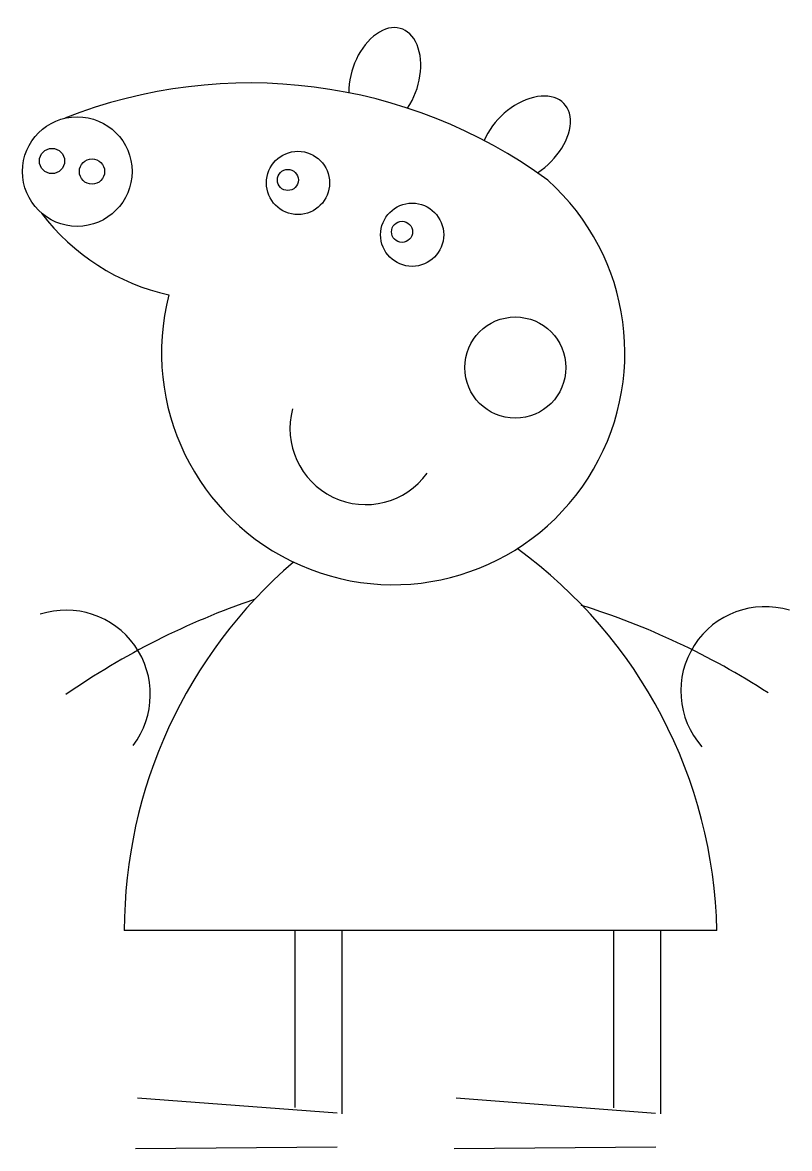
# Model space of a CAD drawing. Header units: inches. Extents: x 98 to 280, y 46 to 313.
import ezdxf

# ---------------------------------------------------------------- set-up
doc = ezdxf.new("R2010")
doc.units = ezdxf.units.IN
doc.header["$MEASUREMENT"] = 0

msp = doc.modelspace()

# ---------------------------------------------------------------- linework, layer by layer
for p, q in [((262.84, 97.5), (122.17, 97.5)), ((162.64, 97.5), (162.68, 55.45)), ((173.81, 97.5), (173.81, 54.02)), ((238.29, 97.5), (238.33, 55.43)), ((249.45, 97.5), (249.45, 54)), ((125.27, 57.77), (172.67, 54.19)), ((200.92, 57.75), (248.31, 54.17)), ((124.82, 45.78), (172.73, 46.19)), ((200.46, 45.76), (248.37, 46.17))]:
    msp.add_line(p, q)
for centre, radius in [((111, 277.5), 13), ((105, 280), 3), ((114.5, 277.5), 3), ((163.4, 274.8), 7.5), ((161, 275.5), 2.5), ((190.5, 262.5), 7.5), ((188.1, 263.2), 2.5), ((215, 231), 12)]:
    msp.add_circle(centre, radius)
for centre, radius, start, end in [((152, 178.5), 120, 53.8902, 111.4881), ((186, 234.5), 55, 165.5405, 48.115), ((144, 299), 52, 217.0661, 257.4966), ((179.5, 216.5), 18, 164.7465, 323.9715), ((147.87, 95), 115, 1.2457, 54.0102), ((237.17, 97.5), 115, 130.5817, 180), ((210.88, 5.52), 180, 108.7514, 124.7438), ((177.23, 2.7), 180, 57.1017, 72.7358), ((274.29, 154.29), 20, 73.1366, 221.3778), ((108.35, 153.46), 20, 322.8287, 107.9632)]:
    msp.add_arc(centre, radius, start, end)
for centre, major_axis, start_param, end_param in [((184, 299.5), (-3.95, -11.86), 1.167016, 5.199248), ((217.41, 285.1), (-9.21, -8.45), 1.307984, 5.34673)]:
    msp.add_ellipse(centre, major_axis=major_axis, ratio=0.64, start_param=start_param, end_param=end_param)

doc.saveas('drawing.dxf')
